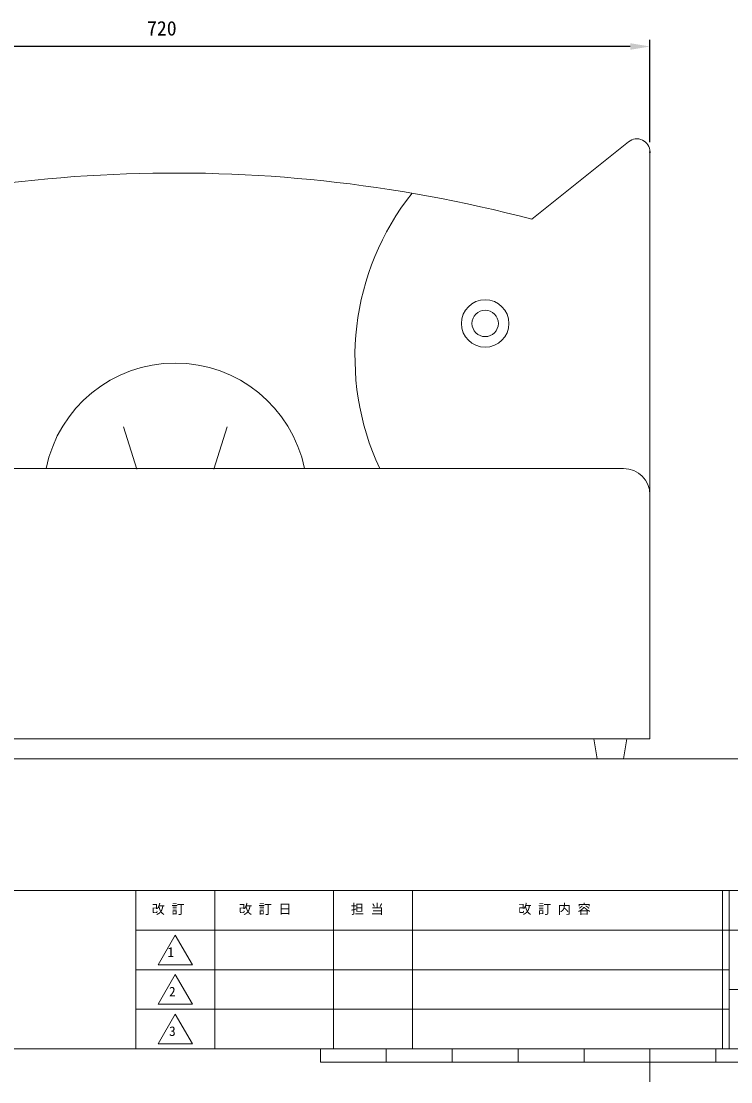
# Model space of a CAD drawing. Units: millimetres, scale not verified. Extents: x -203 to 203, y -143 to 143.
# Drawn here: x -95.4 to 12.3, y -143 to 17.8 of the extents above; entities that cross this region are included whole.
import ezdxf
from ezdxf.enums import TextEntityAlignment as Align

# ---------------------------------------------------------------- set-up
doc = ezdxf.new("R2010")
doc.units = ezdxf.units.MM
doc.header["$LTSCALE"] = 0.5
doc.header["$PDMODE"] = 32
doc.header["$PDSIZE"] = 0.1
for name, color, linetype, lineweight in [('0-1_DIMENSION_LINES$02_DIMENSI', 7, 'Continuous', 25), ('0-3_DIMENSION_LINES$03_LINES', 7, 'Continuous', 18), ('0-4_図面_FORMAT$03_TEXT', 7, 'Continuous', 18), ('0-7_図面_FORMAT$01_WAKU$OUT_LINE', 6, 'Continuous', 18), ('0-8_図面_FORMAT$01_WAKU$SUB_LINE', 7, 'Continuous', 18)]:
    doc.layers.add(name, color=color, linetype=linetype, lineweight=lineweight)
doc.layers.add('0-2_DEFPOINTS', color=7, linetype='Continuous')
doc.styles.add('ＭＳ ゴシック', font='')
doc.styles.get('ＭＳ ゴシック').set_extended_font_data('MS Gothic')

# ---------------------------------------------------------------- blocks, each defined once
blk = doc.blocks.new('D5')
at = {"layer": '0-1_DIMENSION_LINES$02_DIMENSI'}
for p, q in [((132, 296), (132, 327)), ((414, 325), (138, 325)), ((420, 296), (420, 327))]:
    blk.add_line(p, q, dxfattribs=at)
for points in [[(138, 326), (138, 324), (132, 325)], [(414, 324), (414, 326), (420, 325)]]:
    blk.add_solid(points, dxfattribs=at)
at = {"layer": '0-2_DEFPOINTS'}
for p in [(132, 325), (132, 293), (420, 293)]:
    blk.add_point(p, dxfattribs=at)
at = {"layer": '0-1_DIMENSION_LINES$02_DIMENSI', "style": 'ＭＳ ゴシック'}
blk.add_text('720', height=4.399, dxfattribs=at).set_placement((267.429, 327), align=Align.BOTTOM_LEFT)

msp = doc.modelspace()

# ---------------------------------------------------------------- linework, layer by layer
at = {"layer": '0-3_DIMENSION_LINES$03_LINES'}
for p, q in [((-17.9023, -12.2009), (-3.2607, -0.4473)), ((0, -2), (0, -54)), ((-79.8557, -43.6729), (-77.8557, -50.0729)), ((-64.1443, -43.6729), (-66.1443, -50.0729)), ((-140, -50), (-4, -50)), ((-91.5959, -50), (-52.4041, -50)), ((-182, -94), (178, -94))]:
    msp.add_line(p, q, dxfattribs=at)
msp.add_lwpolyline([(0, -54), (0, -91), (-144, -91), (-144, -54), (-144, -2)], dxfattribs=at)
msp.add_lwpolyline([(-8, -94), (-4, -94), (-3.5, -91), (-8.5, -91)], close=True, dxfattribs=at)
for radius in [3.6, 2]:
    msp.add_circle((-25, -28), radius, dxfattribs=at)
for centre, radius, start, end in [((-2, -2), 2, 0, 129.07415), ((-72, -217.1824), 212, 75.21589, 109.85389), ((-4.7498, -33.0907), 40, 141.59967, 205.00716), ((-72, -54), 20, 90, 168.4631), ((-72, -54), 20, 11.5369, 90), ((-4, -54), 4, 0, 90)]:
    msp.add_arc(centre, radius, start, end, dxfattribs=at)
at = {"layer": '0-4_図面_FORMAT$03_TEXT'}
for p, q in [((-72, -120.75), (-74.5981, -125.25)), ((-69.4019, -125.25), (-72, -120.75)), ((-74.5981, -125.25), (-69.4019, -125.25)), ((-72, -126.75), (-74.5981, -131.25)), ((-69.4019, -131.25), (-72, -126.75)), ((-74.5981, -131.25), (-69.4019, -131.25)), ((-72, -132.75), (-74.5981, -137.25)), ((-69.4019, -137.25), (-72, -132.75)), ((-74.5981, -137.25), (-69.4019, -137.25))]:
    msp.add_line(p, q, dxfattribs=at)
at = {"layer": '0-7_図面_FORMAT$01_WAKU$OUT_LINE'}
for p, q in [((198, -114), (-198, -114)), ((-78, -114), (-78, -138)), ((11, -114), (11, -138)), ((12, -114), (12, -138)), ((198, -120), (-78, -120)), ((-198, -138), (198, -138)), ((-50, -140), (-50, -138)), ((-40, -140), (-40, -138)), ((-30, -140), (-30, -138)), ((-20, -140), (-20, -138)), ((-10, -140), (-10, -138)), ((0, -138), (0, -143)), ((10, -140), (10, -138)), ((-50, -140), (50, -140))]:
    msp.add_line(p, q, dxfattribs=at)
at = {"layer": '0-8_図面_FORMAT$01_WAKU$SUB_LINE'}
for p, q in [((-66, -114), (-66, -138)), ((-48, -114), (-48, -138)), ((-36, -114), (-36, -138)), ((12, -126), (-78, -126)), ((12, -129), (144, -129)), ((12, -132), (-78, -132))]:
    msp.add_line(p, q, dxfattribs=at)

# ---------------------------------------------------------------- block references
at = {"layer": '0-1_DIMENSION_LINES$02_DIMENSI', "xscale": 0.5, "yscale": 0.5}
msp.add_blockref('D5', (-210, -148.5), dxfattribs=at)

# ---------------------------------------------------------------- texts
at = {"layer": '0-4_図面_FORMAT$03_TEXT', "style": 'ＭＳ ゴシック'}
for s, p in [('改 訂', (-75.5838, -117.9799)), ('改 訂 日', (-62.3608, -117.9799)), ('担 当', (-45.3714, -117.9799)), ('改 訂 内 容', (-19.9835, -117.964)), ('1', (-73.1918, -124.4965)), ('2', (-72.9498, -130.4965)), ('3', (-72.9398, -136.4965))]:
    msp.add_text(s, height=1.466, dxfattribs=at).set_placement(p, align=Align.BOTTOM_LEFT)

doc.saveas('drawing.dxf')
